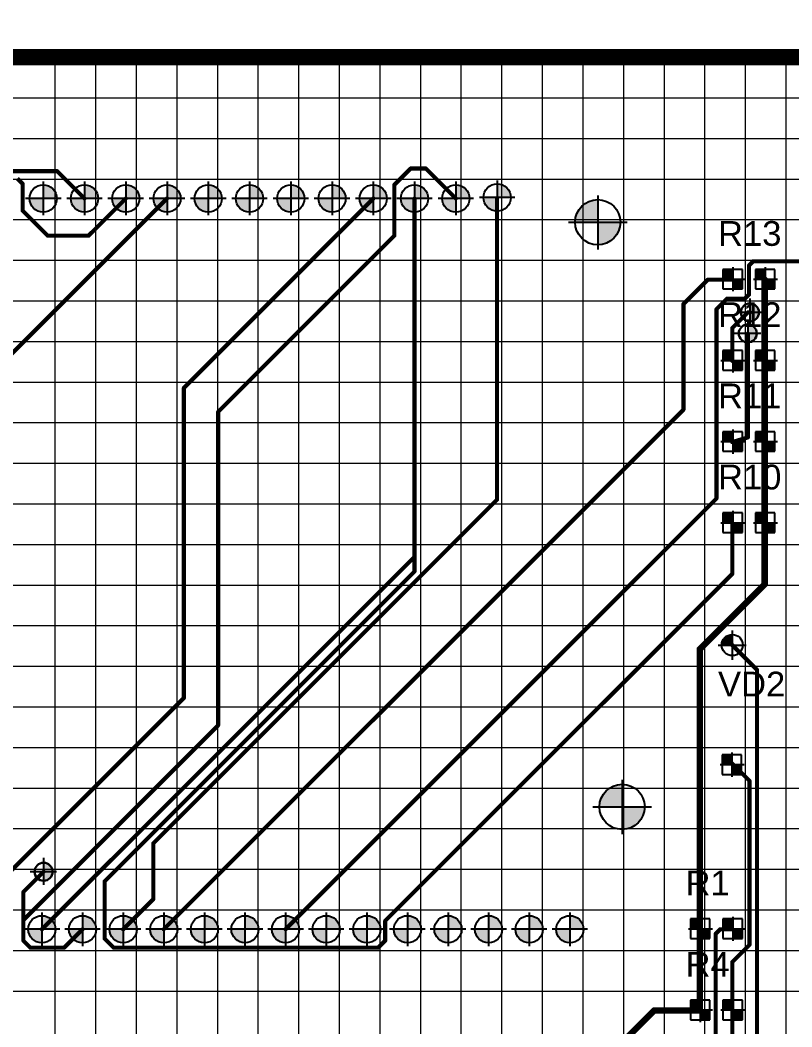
# Model space of a CAD drawing. Header units: millimetres. Extents: x 4478846 to 4492776, y 3796523 to 3799112.
# Drawn here: x 4488955.5 to 4489003, y 3797435.2 to 3797497.2 of the extents above; entities that cross this region are included whole.
import ezdxf

# ---------------------------------------------------------------- set-up
doc = ezdxf.new("R2010")
doc.units = ezdxf.units.MM
doc.linetypes.add('ACAD_ISO08W100', pattern=[36, 24, -3, 6, -3])
doc.layers.get('0').update_dxf_attribs({"lineweight": 25})
doc.layers.get('Defpoints').update_dxf_attribs({"color": 5})
for name, color, linetype in [('InternalPlane2', 16, 'Continuous'), ('MultiLayer', 9, 'Continuous'), ('TopLayer', 1, 'Continuous'), ('TopOverlay', 2, 'Continuous'), ('Размеры', 7, 'Continuous')]:
    doc.layers.add(name, color=color, linetype=linetype)
for name, color, linetype, lineweight in [('Tonkaya', 3, 'Continuous', 25), ('TXT', 220, 'Continuous', 20), ('тонкая', 7, 'Continuous', 13)]:
    doc.layers.add(name, color=color, linetype=linetype, lineweight=lineweight)
doc.styles.get("Standard").update_dxf_attribs({"font": 'arial.ttf'})
doc.dimstyles.new('ISO-25', dxfattribs={"dimtxt": 2.5, "dimasz": 2.5, "dimexe": 1.25, "dimexo": 0.625, "dimtad": 1, "dimtxsty": 'Standard', "dimcen": 2.5, "dimadec": 0, "dimazin": 0, "dimtfac": 1, "dimtmove": 0, "dimatfit": 3, "dimfxl": 1, "dimarcsym": 0})

# ---------------------------------------------------------------- blocks, each defined once
blk = doc.blocks.new('*U210')
at = {"layer": 'тонкая'}
blk.add_line((-64, 0), (64, 0), dxfattribs=at)
blk = doc.blocks.new('*U211')
at = {"layer": 'тонкая', "color": 0, "linetype": 'ByBlock', "lineweight": -2, "transparency": 16777216}
for p in [(0, 95), (0, 92.5), (0, 90), (0, 87.5), (0, 85), (0, 82.5), (0, 80), (0, 77.5), (0, 75), (0, 72.5), (0, 70), (0, 67.5), (0, 65), (0, 62.5), (0, 60), (0, 57.5), (0, 55), (0, 52.5), (0, 50), (0, 47.5), (0, 45), (0, 42.5), (0, 40), (0, 37.5)]:
    blk.add_blockref('*U210', p, dxfattribs=at)
blk = doc.blocks.new('*U212')
at = {"layer": 'тонкая'}
blk.add_line((0, 47.5), (0, -47.5), dxfattribs=at)
blk = doc.blocks.new('*U213')
at = {"layer": 'тонкая', "color": 0, "linetype": 'ByBlock', "lineweight": -2, "transparency": 16777216}
for p in [(70, 0), (72.5, 0), (75, 0), (77.5, 0), (80, 0), (82.5, 0), (85, 0), (87.5, 0), (90, 0), (92.5, 0), (95, 0), (97.5, 0), (100, 0), (102.5, 0), (105, 0), (107.5, 0), (110, 0), (112.5, 0), (115, 0)]:
    blk.add_blockref('*U212', p, dxfattribs=at)
blk = doc.blocks.new('*D250')
at = {"layer": 'Defpoints', "color": 0, "transparency": 16777216}
for p in [(4488887.61, 3797524.836), (4488887.61, 3797494.894), (4489015.61, 3797494.894)]:
    blk.add_point(p, dxfattribs=at)
at = {"layer": 'тонкая', "color": 0, "lineweight": -2, "transparency": 16777216}
for p, q in [((4488887.61, 3797495.519), (4488887.61, 3797526.086)), ((4489015.61, 3797495.519), (4489015.61, 3797526.086)), ((4489013.11, 3797524.836), (4488890.11, 3797524.836))]:
    blk.add_line(p, q, dxfattribs=at)
at = {"layer": 'тонкая', "color": 0, "transparency": 16777216}
for points in [[(4488890.11, 3797525.253), (4488890.11, 3797524.419), (4488887.61, 3797524.836)], [(4489013.11, 3797525.253), (4489013.11, 3797524.419), (4489015.61, 3797524.836)]]:
    blk.add_solid(points, dxfattribs=at)
at = {"layer": 'тонкая', "color": 0, "transparency": 16777216, "insert": (4488951.61, 3797526.964), "char_height": 2.5, "width": 8.9417, "attachment_point": 5}
blk.add_mtext('130%%P0,2', dxfattribs=at)
blk = doc.blocks.new('*D251')
at = {"layer": 'Defpoints', "color": 0, "transparency": 16777216}
for p in [(4488892.61, 3797509.611), (4488892.61, 3797489.912), (4489010.11, 3797489.877)]:
    blk.add_point(p, dxfattribs=at)
at = {"layer": 'тонкая', "color": 0, "lineweight": -2, "transparency": 16777216}
for p, q in [((4488892.61, 3797490.537), (4488892.61, 3797510.861)), ((4489010.11, 3797490.502), (4489010.11, 3797510.861)), ((4489007.61, 3797509.611), (4488895.11, 3797509.611))]:
    blk.add_line(p, q, dxfattribs=at)
at = {"layer": 'тонкая', "color": 0, "transparency": 16777216}
for points in [[(4488895.11, 3797510.027), (4488895.11, 3797509.194), (4488892.61, 3797509.611)], [(4489007.61, 3797510.027), (4489007.61, 3797509.194), (4489010.11, 3797509.611)]]:
    blk.add_solid(points, dxfattribs=at)
at = {"layer": 'тонкая', "color": 0, "transparency": 16777216, "insert": (4488951.36, 3797511.512), "char_height": 2.5, "attachment_point": 5}
blk.add_mtext('120', dxfattribs=at)

msp = doc.modelspace()

# ---------------------------------------------------------------- hatches: boundary and pattern name
at = {"layer": 'Tonkaya'}
h = msp.add_hatch(color=7, dxfattribs=at)
h.dxf.hatch_style = 1
h.paths.add_polyline_path([(4488956.88969, 3797487.03317), (4488956.88969, 3797486.19431), (4488957.72855, 3797486.19431, 0.41421356)])
h.paths.add_polyline_path([(4488956.88969, 3797486.19431), (4488956.05083, 3797486.19431, 0.41421356), (4488956.88969, 3797485.35545)])
h = msp.add_hatch(color=7, dxfattribs=at)
h.dxf.hatch_style = 1
h.paths.add_polyline_path([(4488959.42969, 3797487.03317), (4488959.42969, 3797486.19431), (4488960.26855, 3797486.19431, 0.41421356)])
h.paths.add_polyline_path([(4488959.42969, 3797486.19431), (4488958.59083, 3797486.19431, 0.41421356), (4488959.42969, 3797485.35545)])
h = msp.add_hatch(color=7, dxfattribs=at)
h.dxf.hatch_style = 1
h.paths.add_polyline_path([(4488961.96969, 3797487.03317), (4488961.96969, 3797486.19431), (4488962.80855, 3797486.19431, 0.41421356)])
h.paths.add_polyline_path([(4488961.96969, 3797486.19431), (4488961.13083, 3797486.19431, 0.41421356), (4488961.96969, 3797485.35545)])
h = msp.add_hatch(color=7, dxfattribs=at)
h.dxf.hatch_style = 1
h.paths.add_polyline_path([(4488964.50969, 3797487.03317), (4488964.50969, 3797486.19431), (4488965.34855, 3797486.19431, 0.41421356)])
h.paths.add_polyline_path([(4488964.50969, 3797486.19431), (4488963.67083, 3797486.19431, 0.41421356), (4488964.50969, 3797485.35545)])
h = msp.add_hatch(color=7, dxfattribs=at)
h.dxf.hatch_style = 1
h.paths.add_polyline_path([(4488967.04969, 3797487.03317), (4488967.04969, 3797486.19431), (4488967.88855, 3797486.19431, 0.41421356)])
h.paths.add_polyline_path([(4488967.04969, 3797486.19431), (4488966.21083, 3797486.19431, 0.41421356), (4488967.04969, 3797485.35545)])
h = msp.add_hatch(color=7, dxfattribs=at)
h.dxf.hatch_style = 1
h.paths.add_polyline_path([(4488969.58969, 3797487.03317), (4488969.58969, 3797486.19431), (4488970.42855, 3797486.19431, 0.41421356)])
h.paths.add_polyline_path([(4488969.58969, 3797486.19431), (4488968.75083, 3797486.19431, 0.41421356), (4488969.58969, 3797485.35545)])
h = msp.add_hatch(color=7, dxfattribs=at)
h.dxf.hatch_style = 1
h.paths.add_polyline_path([(4488972.12969, 3797487.03317), (4488972.12969, 3797486.19431), (4488972.96855, 3797486.19431, 0.41421356)])
h.paths.add_polyline_path([(4488972.12969, 3797486.19431), (4488971.29083, 3797486.19431, 0.41421356), (4488972.12969, 3797485.35545)])
h = msp.add_hatch(color=7, dxfattribs=at)
h.dxf.hatch_style = 1
h.paths.add_polyline_path([(4488974.66969, 3797487.03317), (4488974.66969, 3797486.19431), (4488975.50855, 3797486.19431, 0.41421356)])
h.paths.add_polyline_path([(4488974.66969, 3797486.19431), (4488973.83083, 3797486.19431, 0.41421356), (4488974.66969, 3797485.35545)])
h = msp.add_hatch(color=7, dxfattribs=at)
h.dxf.hatch_style = 1
h.paths.add_polyline_path([(4488977.20969, 3797487.03317), (4488977.20969, 3797486.19431), (4488978.04855, 3797486.19431, 0.41421356)])
h.paths.add_polyline_path([(4488977.20969, 3797486.19431), (4488976.37083, 3797486.19431, 0.41421356), (4488977.20969, 3797485.35545)])
h = msp.add_hatch(color=7, dxfattribs=at)
h.dxf.hatch_style = 1
h.paths.add_polyline_path([(4488979.74969, 3797487.03317), (4488979.74969, 3797486.19431), (4488980.58855, 3797486.19431, 0.41421356)])
h.paths.add_polyline_path([(4488979.74969, 3797486.19431), (4488978.91083, 3797486.19431, 0.41421356), (4488979.74969, 3797485.35545)])
h = msp.add_hatch(color=7, dxfattribs=at)
h.dxf.hatch_style = 1
h.paths.add_polyline_path([(4488982.28969, 3797487.03317), (4488982.28969, 3797486.19431), (4488983.12855, 3797486.19431, 0.41421356)])
h.paths.add_polyline_path([(4488982.28969, 3797486.19431), (4488981.45083, 3797486.19431, 0.41421356), (4488982.28969, 3797485.35545)])
h = msp.add_hatch(color=7, dxfattribs=at)
h.dxf.hatch_style = 1
h.paths.add_polyline_path([(4488984.83878, 3797487.09602), (4488984.83878, 3797486.25716), (4488985.67764, 3797486.25716, 0.41421356)])
h.paths.add_polyline_path([(4488984.83878, 3797486.25716), (4488983.99992, 3797486.25716, 0.41421356), (4488984.83878, 3797485.4183)])
h = msp.add_hatch(color=7, dxfattribs=at)
h.dxf.hatch_style = 1
h.paths.add_polyline_path([(4488991.02968, 3797486.12632, 0.41421404), (4488989.63768, 3797484.73432), (4488991.02968, 3797484.73432)])
h.paths.add_polyline_path([(4488992.42168, 3797484.73432), (4488991.02968, 3797484.73432), (4488991.02968, 3797483.34232, 0.41421308)])
h = msp.add_hatch(color=7, dxfattribs=at)
h.dxf.hatch_style = 1
h.paths.add_polyline_path([(4488992.5297, 3797450.12634, 0.41421404), (4488991.1377, 3797448.73434), (4488992.5297, 3797448.73434)])
h.paths.add_polyline_path([(4488993.9217, 3797448.73434), (4488992.5297, 3797448.73434), (4488992.5297, 3797447.34234, 0.41421308)])
h = msp.add_hatch(color=7, dxfattribs=at)
h.dxf.hatch_style = 1
h.paths.add_polyline_path([(4488956.80968, 3797442.03321), (4488956.80968, 3797441.19435), (4488957.64854, 3797441.19435, 0.41421356)])
h.paths.add_polyline_path([(4488956.80968, 3797441.19435), (4488955.97082, 3797441.19435, 0.41421356), (4488956.80968, 3797440.35549)])
h = msp.add_hatch(color=7, dxfattribs=at)
h.dxf.hatch_style = 1
h.paths.add_polyline_path([(4488959.3097, 3797442.03321), (4488959.3097, 3797441.19435), (4488960.14856, 3797441.19435, 0.41421356)])
h.paths.add_polyline_path([(4488959.3097, 3797441.19435), (4488958.47084, 3797441.19435, 0.41421356), (4488959.3097, 3797440.35549)])
h = msp.add_hatch(color=7, dxfattribs=at)
h.dxf.hatch_style = 1
h.paths.add_polyline_path([(4488961.80967, 3797442.03321), (4488961.80967, 3797441.19435), (4488962.64853, 3797441.19435, 0.41421356)])
h.paths.add_polyline_path([(4488961.80967, 3797441.19435), (4488960.97081, 3797441.19435, 0.41421356), (4488961.80967, 3797440.35549)])
h = msp.add_hatch(color=7, dxfattribs=at)
h.dxf.hatch_style = 1
h.paths.add_polyline_path([(4488964.30969, 3797442.03321), (4488964.30969, 3797441.19435), (4488965.14855, 3797441.19435, 0.41421356)])
h.paths.add_polyline_path([(4488964.30969, 3797441.19435), (4488963.47083, 3797441.19435, 0.41421356), (4488964.30969, 3797440.35549)])
h = msp.add_hatch(color=7, dxfattribs=at)
h.dxf.hatch_style = 1
h.paths.add_polyline_path([(4488966.80971, 3797442.03321), (4488966.80971, 3797441.19435), (4488967.64857, 3797441.19435, 0.41421356)])
h.paths.add_polyline_path([(4488966.80971, 3797441.19435), (4488965.97085, 3797441.19435, 0.41421356), (4488966.80971, 3797440.35549)])
h = msp.add_hatch(color=7, dxfattribs=at)
h.dxf.hatch_style = 1
h.paths.add_polyline_path([(4488969.30968, 3797442.03321), (4488969.30968, 3797441.19435), (4488970.14854, 3797441.19435, 0.41421356)])
h.paths.add_polyline_path([(4488969.30968, 3797441.19435), (4488968.47082, 3797441.19435, 0.41421356), (4488969.30968, 3797440.35549)])
h = msp.add_hatch(color=7, dxfattribs=at)
h.dxf.hatch_style = 1
h.paths.add_polyline_path([(4488971.8097, 3797442.03321), (4488971.8097, 3797441.19435), (4488972.64856, 3797441.19435, 0.41421356)])
h.paths.add_polyline_path([(4488971.8097, 3797441.19435), (4488970.97084, 3797441.19435, 0.41421356), (4488971.8097, 3797440.35549)])
h = msp.add_hatch(color=7, dxfattribs=at)
h.dxf.hatch_style = 1
h.paths.add_polyline_path([(4488974.30967, 3797442.03321), (4488974.30967, 3797441.19435), (4488975.14853, 3797441.19435, 0.41421356)])
h.paths.add_polyline_path([(4488974.30967, 3797441.19435), (4488973.47081, 3797441.19435, 0.41421356), (4488974.30967, 3797440.35549)])
h = msp.add_hatch(color=7, dxfattribs=at)
h.dxf.hatch_style = 1
h.paths.add_polyline_path([(4488976.80969, 3797442.03321), (4488976.80969, 3797441.19435), (4488977.64855, 3797441.19435, 0.41421356)])
h.paths.add_polyline_path([(4488976.80969, 3797441.19435), (4488975.97083, 3797441.19435, 0.41421356), (4488976.80969, 3797440.35549)])
h = msp.add_hatch(color=7, dxfattribs=at)
h.dxf.hatch_style = 1
h.paths.add_polyline_path([(4488979.30971, 3797442.03321), (4488979.30971, 3797441.19435), (4488980.14857, 3797441.19435, 0.41421356)])
h.paths.add_polyline_path([(4488979.30971, 3797441.19435), (4488978.47085, 3797441.19435, 0.41421356), (4488979.30971, 3797440.35549)])
h = msp.add_hatch(color=7, dxfattribs=at)
h.dxf.hatch_style = 1
h.paths.add_polyline_path([(4488981.80968, 3797442.03321), (4488981.80968, 3797441.19435), (4488982.64854, 3797441.19435, 0.41421356)])
h.paths.add_polyline_path([(4488981.80968, 3797441.19435), (4488980.97082, 3797441.19435, 0.41421356), (4488981.80968, 3797440.35549)])
h = msp.add_hatch(color=7, dxfattribs=at)
h.dxf.hatch_style = 1
h.paths.add_polyline_path([(4488984.3097, 3797442.03321), (4488984.3097, 3797441.19435), (4488985.14856, 3797441.19435, 0.41421356)])
h.paths.add_polyline_path([(4488984.3097, 3797441.19435), (4488983.47084, 3797441.19435, 0.41421356), (4488984.3097, 3797440.35549)])
h = msp.add_hatch(color=7, dxfattribs=at)
h.dxf.hatch_style = 1
h.paths.add_polyline_path([(4488986.80967, 3797442.03321), (4488986.80967, 3797441.19435), (4488987.64853, 3797441.19435, 0.41421356)])
h.paths.add_polyline_path([(4488986.80967, 3797441.19435), (4488985.97081, 3797441.19435, 0.41421356), (4488986.80967, 3797440.35549)])
h = msp.add_hatch(color=7, dxfattribs=at)
h.dxf.hatch_style = 1
h.paths.add_polyline_path([(4488989.30969, 3797442.03321), (4488989.30969, 3797441.19435), (4488990.14855, 3797441.19435, 0.41421356)])
h.paths.add_polyline_path([(4488989.30969, 3797441.19435), (4488988.47083, 3797441.19435, 0.41421356), (4488989.30969, 3797440.35549)])
at = {"layer": 'TXT'}
h = msp.add_hatch(color=0, dxfattribs=at)
h.dxf.hatch_style = 1
h.paths.add_polyline_path([(4488999.30967, 3797459.34474, 0.41421356), (4488998.65927, 3797458.69434), (4488999.30967, 3797458.69434)])
at = {"layer": 'Размеры', "lineweight": 30}
h = msp.add_hatch(color=0, dxfattribs=at)
h.dxf.hatch_style = 1
edge = h.paths.add_edge_path()
edge.add_line((4489000.95085, 3797479.31359), (4489000.39649, 3797479.17852))
edge.add_line((4489000.39649, 3797479.17852), (4489000.39649, 3797478.62368))
edge.add_arc((4489000.45355, 3797479.14551), 0.52494, 263.7592025, 378.6746193)
edge = h.paths.add_edge_path()
edge.add_line((4489000.39649, 3797479.73337), (4489000.39649, 3797479.17852))
edge.add_line((4489000.39649, 3797479.17852), (4489000.95085, 3797479.31359))
edge.add_arc((4489000.36, 3797479.10925), 0.62519, 19.0774453, 86.6543092)
h = msp.add_hatch(color=0, dxfattribs=at)
h.dxf.hatch_style = 1
edge = h.paths.add_edge_path()
edge.add_line((4489000.82385, 3797478.01819), (4489000.26949, 3797477.88312))
edge.add_line((4489000.26949, 3797477.88312), (4489000.26949, 3797477.32828))
edge.add_arc((4489000.32655, 3797477.85011), 0.52494, 263.7592025, 378.6746193)
edge = h.paths.add_edge_path()
edge.add_line((4489000.26949, 3797478.43797), (4489000.26949, 3797477.88312))
edge.add_line((4489000.26949, 3797477.88312), (4489000.82385, 3797478.01819))
edge.add_arc((4489000.233, 3797477.81385), 0.62519, 19.0774453, 86.6543092)
h = msp.add_hatch(color=0, dxfattribs=at)
h.dxf.hatch_style = 1
edge = h.paths.add_edge_path()
edge.add_line((4488957.46605, 3797444.87119), (4488956.91169, 3797444.73612))
edge.add_line((4488956.91169, 3797444.73612), (4488956.91169, 3797444.18128))
edge.add_arc((4488956.96875, 3797444.70311), 0.52494, 263.7592025, 378.6746193)
edge = h.paths.add_edge_path()
edge.add_line((4488956.91169, 3797445.29097), (4488956.91169, 3797444.73612))
edge.add_line((4488956.91169, 3797444.73612), (4488957.46605, 3797444.87119))
edge.add_arc((4488956.8752, 3797444.66685), 0.62519, 19.0774453, 86.6543092)

# ---------------------------------------------------------------- linework, layer by layer
at = {"color": 7, "linetype": 'Continuous'}
for p, q in [((4488999.93967, 3797481.82932), (4488998.73754, 3797481.82932)), ((4488998.73754, 3797481.82932), (4488998.73754, 3797480.62719)), ((4488999.3386, 3797481.96861), (4488999.3382, 3797480.47765)), ((4488999.93967, 3797480.62719), (4488999.93967, 3797481.82932)), ((4488999.93967, 3797480.62719), (4488999.93967, 3797481.82932)), ((4489001.93966, 3797481.82932), (4489000.73753, 3797481.82932)), ((4489000.73753, 3797481.82932), (4489000.73753, 3797480.62719)), ((4489001.3386, 3797481.96861), (4489001.33819, 3797480.47765)), ((4489001.93966, 3797480.62719), (4489001.93966, 3797481.82932)), ((4489001.93966, 3797480.62719), (4489001.93966, 3797481.82932)), ((4488998.61116, 3797481.22825), (4489000.08749, 3797481.22825)), ((4489000.61116, 3797481.22825), (4489002.08749, 3797481.22825)), ((4488998.73754, 3797480.62719), (4488999.93967, 3797480.62719)), ((4489000.73753, 3797480.62719), (4489001.93966, 3797480.62719)), ((4488999.93967, 3797476.82933), (4488998.73754, 3797476.82933)), ((4488998.73754, 3797476.82933), (4488998.73754, 3797475.6272)), ((4488999.3386, 3797476.96862), (4488999.3382, 3797475.47766)), ((4488999.93967, 3797475.6272), (4488999.93967, 3797476.82933)), ((4488999.93967, 3797475.6272), (4488999.93967, 3797476.82933)), ((4489001.93966, 3797476.82933), (4489000.73753, 3797476.82933)), ((4489000.73753, 3797476.82933), (4489000.73753, 3797475.6272)), ((4489001.3386, 3797476.96862), (4489001.33819, 3797475.47766)), ((4489001.93966, 3797475.6272), (4489001.93966, 3797476.82933)), ((4489001.93966, 3797475.6272), (4489001.93966, 3797476.82933)), ((4488998.61116, 3797476.22826), (4489000.08749, 3797476.22826)), ((4489000.61116, 3797476.22826), (4489002.08749, 3797476.22826)), ((4488998.73754, 3797475.6272), (4488999.93967, 3797475.6272)), ((4489000.73753, 3797475.6272), (4489001.93966, 3797475.6272)), ((4488999.3386, 3797471.96863), (4488999.3382, 3797470.47767)), ((4489001.3386, 3797471.96863), (4489001.33819, 3797470.47767)), ((4488998.61116, 3797471.22827), (4489000.08749, 3797471.22827)), ((4488999.93967, 3797471.82934), (4488998.73754, 3797471.82934)), ((4488998.73754, 3797471.82934), (4488998.73754, 3797470.62721)), ((4488999.93967, 3797470.62721), (4488999.93967, 3797471.82934)), ((4488999.93967, 3797470.62721), (4488999.93967, 3797471.82934)), ((4489000.61116, 3797471.22827), (4489002.08749, 3797471.22827)), ((4489001.93966, 3797471.82934), (4489000.73753, 3797471.82934)), ((4489000.73753, 3797471.82934), (4489000.73753, 3797470.62721)), ((4489001.93966, 3797470.62721), (4489001.93966, 3797471.82934)), ((4489001.93966, 3797470.62721), (4489001.93966, 3797471.82934)), ((4488998.73754, 3797470.62721), (4488999.93967, 3797470.62721)), ((4489000.73753, 3797470.62721), (4489001.93966, 3797470.62721)), ((4488999.3386, 3797466.96864), (4488999.3382, 3797465.47768)), ((4489001.3386, 3797466.96864), (4489001.33819, 3797465.47768)), ((4488999.93967, 3797466.82935), (4488998.73754, 3797466.82935)), ((4488998.73754, 3797466.82935), (4488998.73754, 3797465.62722)), ((4488999.93967, 3797465.62722), (4488999.93967, 3797466.82935)), ((4488999.93967, 3797465.62722), (4488999.93967, 3797466.82935)), ((4489001.93966, 3797466.82935), (4489000.73753, 3797466.82935)), ((4489000.73753, 3797466.82935), (4489000.73753, 3797465.62722)), ((4489001.93966, 3797465.62722), (4489001.93966, 3797466.82935)), ((4489001.93966, 3797465.62722), (4489001.93966, 3797466.82935)), ((4488998.61116, 3797466.22828), (4489000.08749, 3797466.22828)), ((4489000.61116, 3797466.22828), (4489002.08749, 3797466.22828)), ((4488998.73754, 3797465.62722), (4488999.93967, 3797465.62722)), ((4489000.73753, 3797465.62722), (4489001.93966, 3797465.62722)), ((4488999.28867, 3797452.07476), (4488999.28826, 3797450.58379)), ((4488999.88974, 3797451.93547), (4488998.68761, 3797451.93547)), ((4488998.68761, 3797451.93547), (4488998.68761, 3797450.73333)), ((4488999.88974, 3797450.73333), (4488999.88974, 3797451.93547)), ((4488999.88974, 3797450.73333), (4488999.88974, 3797451.93547)), ((4488998.56123, 3797451.3344), (4489000.03756, 3797451.3344)), ((4488998.68761, 3797450.73333), (4488999.88974, 3797450.73333)), ((4488997.93967, 3797441.82935), (4488996.73754, 3797441.82935)), ((4488996.73754, 3797441.82935), (4488996.73754, 3797440.62722)), ((4488997.33861, 3797441.96864), (4488997.3382, 3797440.47767)), ((4488997.93967, 3797440.62722), (4488997.93967, 3797441.82935)), ((4488997.93967, 3797440.62722), (4488997.93967, 3797441.82935)), ((4488999.93967, 3797441.82935), (4488998.73754, 3797441.82935)), ((4488998.73754, 3797441.82935), (4488998.73754, 3797440.62722)), ((4488999.3386, 3797441.96864), (4488999.3382, 3797440.47767)), ((4488999.93967, 3797440.62722), (4488999.93967, 3797441.82935)), ((4488999.93967, 3797440.62722), (4488999.93967, 3797441.82935)), ((4488996.61117, 3797441.22828), (4488998.08749, 3797441.22828)), ((4488998.61116, 3797441.22828), (4489000.08749, 3797441.22828)), ((4488996.73754, 3797440.62722), (4488997.93967, 3797440.62722)), ((4488998.73754, 3797440.62722), (4488999.93967, 3797440.62722)), ((4488997.93967, 3797436.82931), (4488996.73754, 3797436.82931)), ((4488996.73754, 3797436.82931), (4488996.73754, 3797435.62718)), ((4488997.33861, 3797436.9686), (4488997.3382, 3797435.47763)), ((4488997.93967, 3797435.62718), (4488997.93967, 3797436.82931)), ((4488997.93967, 3797435.62718), (4488997.93967, 3797436.82931)), ((4488999.93967, 3797436.82931), (4488998.73754, 3797436.82931)), ((4488998.73754, 3797436.82931), (4488998.73754, 3797435.62718)), ((4488999.3386, 3797436.9686), (4488999.3382, 3797435.47763)), ((4488999.93967, 3797435.62718), (4488999.93967, 3797436.82931)), ((4488999.93967, 3797435.62718), (4488999.93967, 3797436.82931)), ((4488996.61117, 3797436.22824), (4488998.08749, 3797436.22824)), ((4488998.61116, 3797436.22824), (4489000.08749, 3797436.22824)), ((4488996.73754, 3797435.62718), (4488997.93967, 3797435.62718)), ((4488998.73754, 3797435.62718), (4488999.93967, 3797435.62718))]:
    msp.add_line(p, q, dxfattribs=at)
at = {"color": 7}
for points in [[(4488999.3386, 3797481.22825), (4488999.3386, 3797481.82932), (4488998.73754, 3797481.22825), (4488998.73754, 3797481.82932)], [(4488999.3386, 3797481.22825), (4488999.3386, 3797481.82932), (4488998.73754, 3797481.22825), (4488998.73754, 3797481.82932)], [(4489001.3386, 3797481.22825), (4489001.3386, 3797481.82932), (4489000.73753, 3797481.22825), (4489000.73753, 3797481.82932)], [(4489001.3386, 3797481.22825), (4489001.3386, 3797481.82932), (4489000.73753, 3797481.22825), (4489000.73753, 3797481.82932)], [(4488999.3386, 3797481.22825), (4488999.3386, 3797480.62719), (4488999.93967, 3797481.22825), (4488999.93967, 3797480.62719)], [(4488999.3386, 3797481.22825), (4488999.3386, 3797480.62719), (4488999.93967, 3797481.22825), (4488999.93967, 3797480.62719)], [(4489001.3386, 3797481.22825), (4489001.3386, 3797480.62719), (4489001.93966, 3797481.22825), (4489001.93966, 3797480.62719)], [(4489001.3386, 3797481.22825), (4489001.3386, 3797480.62719), (4489001.93966, 3797481.22825), (4489001.93966, 3797480.62719)], [(4488999.3386, 3797476.22826), (4488999.3386, 3797476.82933), (4488998.73754, 3797476.22826), (4488998.73754, 3797476.82933)], [(4488999.3386, 3797476.22826), (4488999.3386, 3797476.82933), (4488998.73754, 3797476.22826), (4488998.73754, 3797476.82933)], [(4489001.3386, 3797476.22826), (4489001.3386, 3797476.82933), (4489000.73753, 3797476.22826), (4489000.73753, 3797476.82933)], [(4489001.3386, 3797476.22826), (4489001.3386, 3797476.82933), (4489000.73753, 3797476.22826), (4489000.73753, 3797476.82933)], [(4488999.3386, 3797476.22826), (4488999.3386, 3797475.6272), (4488999.93967, 3797476.22826), (4488999.93967, 3797475.6272)], [(4488999.3386, 3797476.22826), (4488999.3386, 3797475.6272), (4488999.93967, 3797476.22826), (4488999.93967, 3797475.6272)], [(4489001.3386, 3797476.22826), (4489001.3386, 3797475.6272), (4489001.93966, 3797476.22826), (4489001.93966, 3797475.6272)], [(4489001.3386, 3797476.22826), (4489001.3386, 3797475.6272), (4489001.93966, 3797476.22826), (4489001.93966, 3797475.6272)], [(4488999.3386, 3797471.22827), (4488999.3386, 3797471.82934), (4488998.73754, 3797471.22827), (4488998.73754, 3797471.82934)], [(4488999.3386, 3797471.22827), (4488999.3386, 3797471.82934), (4488998.73754, 3797471.22827), (4488998.73754, 3797471.82934)], [(4488999.3386, 3797471.22827), (4488999.3386, 3797470.62721), (4488999.93967, 3797471.22827), (4488999.93967, 3797470.62721)], [(4488999.3386, 3797471.22827), (4488999.3386, 3797470.62721), (4488999.93967, 3797471.22827), (4488999.93967, 3797470.62721)], [(4489001.3386, 3797471.22827), (4489001.3386, 3797471.82934), (4489000.73753, 3797471.22827), (4489000.73753, 3797471.82934)], [(4489001.3386, 3797471.22827), (4489001.3386, 3797471.82934), (4489000.73753, 3797471.22827), (4489000.73753, 3797471.82934)], [(4489001.3386, 3797471.22827), (4489001.3386, 3797470.62721), (4489001.93966, 3797471.22827), (4489001.93966, 3797470.62721)], [(4489001.3386, 3797471.22827), (4489001.3386, 3797470.62721), (4489001.93966, 3797471.22827), (4489001.93966, 3797470.62721)], [(4488999.3386, 3797466.22828), (4488999.3386, 3797466.82935), (4488998.73754, 3797466.22828), (4488998.73754, 3797466.82935)], [(4488999.3386, 3797466.22828), (4488999.3386, 3797466.82935), (4488998.73754, 3797466.22828), (4488998.73754, 3797466.82935)], [(4489001.3386, 3797466.22828), (4489001.3386, 3797466.82935), (4489000.73753, 3797466.22828), (4489000.73753, 3797466.82935)], [(4489001.3386, 3797466.22828), (4489001.3386, 3797466.82935), (4489000.73753, 3797466.22828), (4489000.73753, 3797466.82935)], [(4488999.3386, 3797466.22828), (4488999.3386, 3797465.62722), (4488999.93967, 3797466.22828), (4488999.93967, 3797465.62722)], [(4488999.3386, 3797466.22828), (4488999.3386, 3797465.62722), (4488999.93967, 3797466.22828), (4488999.93967, 3797465.62722)], [(4489001.3386, 3797466.22828), (4489001.3386, 3797465.62722), (4489001.93966, 3797466.22828), (4489001.93966, 3797465.62722)], [(4489001.3386, 3797466.22828), (4489001.3386, 3797465.62722), (4489001.93966, 3797466.22828), (4489001.93966, 3797465.62722)], [(4488999.28867, 3797451.3344), (4488999.28867, 3797451.93547), (4488998.68761, 3797451.3344), (4488998.68761, 3797451.93547)], [(4488999.28867, 3797451.3344), (4488999.28867, 3797451.93547), (4488998.68761, 3797451.3344), (4488998.68761, 3797451.93547)], [(4488999.28867, 3797451.3344), (4488999.28867, 3797450.73333), (4488999.88974, 3797451.3344), (4488999.88974, 3797450.73333)], [(4488999.28867, 3797451.3344), (4488999.28867, 3797450.73333), (4488999.88974, 3797451.3344), (4488999.88974, 3797450.73333)], [(4488997.33861, 3797441.22828), (4488997.33861, 3797441.82935), (4488996.73754, 3797441.22828), (4488996.73754, 3797441.82935)], [(4488997.33861, 3797441.22828), (4488997.33861, 3797441.82935), (4488996.73754, 3797441.22828), (4488996.73754, 3797441.82935)], [(4488999.3386, 3797441.22828), (4488999.3386, 3797441.82935), (4488998.73754, 3797441.22828), (4488998.73754, 3797441.82935)], [(4488999.3386, 3797441.22828), (4488999.3386, 3797441.82935), (4488998.73754, 3797441.22828), (4488998.73754, 3797441.82935)], [(4488997.33861, 3797441.22828), (4488997.33861, 3797440.62722), (4488997.93967, 3797441.22828), (4488997.93967, 3797440.62722)], [(4488997.33861, 3797441.22828), (4488997.33861, 3797440.62722), (4488997.93967, 3797441.22828), (4488997.93967, 3797440.62722)], [(4488999.3386, 3797441.22828), (4488999.3386, 3797440.62722), (4488999.93967, 3797441.22828), (4488999.93967, 3797440.62722)], [(4488999.3386, 3797441.22828), (4488999.3386, 3797440.62722), (4488999.93967, 3797441.22828), (4488999.93967, 3797440.62722)], [(4488997.33861, 3797436.22824), (4488997.33861, 3797436.82931), (4488996.73754, 3797436.22824), (4488996.73754, 3797436.82931)], [(4488997.33861, 3797436.22824), (4488997.33861, 3797436.82931), (4488996.73754, 3797436.22824), (4488996.73754, 3797436.82931)], [(4488999.3386, 3797436.22824), (4488999.3386, 3797436.82931), (4488998.73754, 3797436.22824), (4488998.73754, 3797436.82931)], [(4488999.3386, 3797436.22824), (4488999.3386, 3797436.82931), (4488998.73754, 3797436.22824), (4488998.73754, 3797436.82931)], [(4488997.33861, 3797436.22824), (4488997.33861, 3797435.62718), (4488997.93967, 3797436.22824), (4488997.93967, 3797435.62718)], [(4488997.33861, 3797436.22824), (4488997.33861, 3797435.62718), (4488997.93967, 3797436.22824), (4488997.93967, 3797435.62718)], [(4488999.3386, 3797436.22824), (4488999.3386, 3797435.62718), (4488999.93967, 3797436.22824), (4488999.93967, 3797435.62718)], [(4488999.3386, 3797436.22824), (4488999.3386, 3797435.62718), (4488999.93967, 3797436.22824), (4488999.93967, 3797435.62718)]]:
    msp.add_solid(points, dxfattribs=at)
at = {"layer": 'InternalPlane2', "lineweight": 106, "const_width": 1.016}
msp.add_lwpolyline([(4488887.60969, 3797494.89432), (4489015.60969, 3797494.89432)], dxfattribs=at)
at = {"layer": 'MultiLayer', "color": 0}
msp.add_circle((4488999.30967, 3797458.69434), 0.6504, dxfattribs=at)
at = {"layer": 'Tonkaya', "color": 7}
for p, q in [((4488956.88969, 3797487.23116), (4488956.88969, 3797485.15746)), ((4488959.42969, 3797487.23116), (4488959.42969, 3797485.15746)), ((4488961.96969, 3797487.23116), (4488961.96969, 3797485.15746)), ((4488964.50969, 3797487.23116), (4488964.50969, 3797485.15746)), ((4488967.04969, 3797487.23116), (4488967.04969, 3797485.15746)), ((4488969.58969, 3797487.23116), (4488969.58969, 3797485.15746)), ((4488972.12969, 3797487.23116), (4488972.12969, 3797485.15746)), ((4488974.66969, 3797487.23116), (4488974.66969, 3797485.15746)), ((4488977.20969, 3797487.23116), (4488977.20969, 3797485.15746)), ((4488979.74969, 3797487.23116), (4488979.74969, 3797485.15746)), ((4488982.28969, 3797487.23116), (4488982.28969, 3797485.15746)), ((4488984.83878, 3797487.29401), (4488984.83878, 3797485.2203)), ((4488957.98391, 3797486.19431), (4488955.79547, 3797486.19431)), ((4488960.52391, 3797486.19431), (4488958.33547, 3797486.19431)), ((4488963.06391, 3797486.19431), (4488960.87547, 3797486.19431)), ((4488965.60391, 3797486.19431), (4488963.41547, 3797486.19431)), ((4488968.14391, 3797486.19431), (4488965.95547, 3797486.19431)), ((4488970.68391, 3797486.19431), (4488968.49547, 3797486.19431)), ((4488973.22391, 3797486.19431), (4488971.03547, 3797486.19431)), ((4488975.76391, 3797486.19431), (4488973.57547, 3797486.19431)), ((4488978.30391, 3797486.19431), (4488976.11547, 3797486.19431)), ((4488980.84391, 3797486.19431), (4488978.65547, 3797486.19431)), ((4488983.38391, 3797486.19431), (4488981.19547, 3797486.19431)), ((4488985.933, 3797486.25716), (4488983.74455, 3797486.25716)), ((4489000.39649, 3797480.03611), (4489000.39649, 3797478.3652)), ((4489001.19048, 3797479.17852), (4488999.57603, 3797479.17852)), ((4489000.26949, 3797478.74071), (4489000.26949, 3797477.0698)), ((4489001.06348, 3797477.88312), (4488999.44903, 3797477.88312)), ((4488956.91169, 3797445.59371), (4488956.91169, 3797443.9228)), ((4488957.70568, 3797444.73612), (4488956.09123, 3797444.73612)), ((4488956.80968, 3797442.2312), (4488956.80968, 3797440.1575)), ((4488959.3097, 3797442.2312), (4488959.3097, 3797440.1575)), ((4488961.80967, 3797442.2312), (4488961.80967, 3797440.1575)), ((4488964.30969, 3797442.2312), (4488964.30969, 3797440.1575)), ((4488966.80971, 3797442.2312), (4488966.80971, 3797440.1575)), ((4488969.30968, 3797442.2312), (4488969.30968, 3797440.1575)), ((4488971.8097, 3797442.2312), (4488971.8097, 3797440.1575)), ((4488974.30967, 3797442.2312), (4488974.30967, 3797440.1575)), ((4488976.80969, 3797442.2312), (4488976.80969, 3797440.1575)), ((4488979.30971, 3797442.2312), (4488979.30971, 3797440.1575)), ((4488981.80968, 3797442.2312), (4488981.80968, 3797440.1575)), ((4488984.3097, 3797442.2312), (4488984.3097, 3797440.1575)), ((4488986.80967, 3797442.2312), (4488986.80967, 3797440.1575)), ((4488989.30969, 3797442.2312), (4488989.30969, 3797440.1575)), ((4488957.9039, 3797441.19435), (4488955.71546, 3797441.19435)), ((4488960.40392, 3797441.19435), (4488958.21548, 3797441.19435)), ((4488962.90389, 3797441.19435), (4488960.71545, 3797441.19435)), ((4488965.40391, 3797441.19435), (4488963.21547, 3797441.19435)), ((4488967.90393, 3797441.19435), (4488965.71549, 3797441.19435)), ((4488970.4039, 3797441.19435), (4488968.21546, 3797441.19435)), ((4488972.90392, 3797441.19435), (4488970.71548, 3797441.19435)), ((4488975.40389, 3797441.19435), (4488973.21545, 3797441.19435)), ((4488977.90391, 3797441.19435), (4488975.71547, 3797441.19435)), ((4488980.40393, 3797441.19435), (4488978.21549, 3797441.19435)), ((4488982.9039, 3797441.19435), (4488980.71546, 3797441.19435)), ((4488985.40392, 3797441.19435), (4488983.21548, 3797441.19435)), ((4488987.90389, 3797441.19435), (4488985.71545, 3797441.19435)), ((4488990.40391, 3797441.19435), (4488988.21547, 3797441.19435))]:
    msp.add_line(p, q, dxfattribs=at)
at = {"layer": 'Tonkaya', "color": 7, "lineweight": -2}
for p, q in [((4488991.02968, 3797486.38728), (4488991.02968, 3797483.04648)), ((4488989.22008, 3797484.73432), (4488992.83928, 3797484.73432)), ((4488992.5297, 3797450.3873), (4488992.5297, 3797447.0465)), ((4488990.7201, 3797448.73434), (4488994.3393, 3797448.73434))]:
    msp.add_line(p, q, dxfattribs=at)
at = {"layer": 'Tonkaya', "color": 7}
for centre, radius in [((4488956.88969, 3797486.19431), 0.83886), ((4488959.42969, 3797486.19431), 0.83886), ((4488961.96969, 3797486.19431), 0.83886), ((4488964.50969, 3797486.19431), 0.83886), ((4488967.04969, 3797486.19431), 0.83886), ((4488969.58969, 3797486.19431), 0.83886), ((4488972.12969, 3797486.19431), 0.83886), ((4488974.66969, 3797486.19431), 0.83886), ((4488977.20969, 3797486.19431), 0.83886), ((4488979.74969, 3797486.19431), 0.83886), ((4488982.28969, 3797486.19431), 0.83886), ((4488984.83878, 3797486.25716), 0.83886), ((4488991.02968, 3797484.73432), 1.392), ((4488992.5297, 3797448.73434), 1.392), ((4488956.80968, 3797441.19435), 0.83886), ((4488959.3097, 3797441.19435), 0.83886), ((4488961.80967, 3797441.19435), 0.83886), ((4488964.30969, 3797441.19435), 0.83886), ((4488966.80971, 3797441.19435), 0.83886), ((4488969.30968, 3797441.19435), 0.83886), ((4488971.8097, 3797441.19435), 0.83886), ((4488974.30967, 3797441.19435), 0.83886), ((4488976.80969, 3797441.19435), 0.83886), ((4488979.30971, 3797441.19435), 0.83886), ((4488981.80968, 3797441.19435), 0.83886), ((4488984.3097, 3797441.19435), 0.83886), ((4488986.80967, 3797441.19435), 0.83886), ((4488989.30969, 3797441.19435), 0.83886)]:
    msp.add_circle(centre, radius, dxfattribs=at)
at = {"layer": 'TopLayer', "color": 0, "linetype": 'ACAD_ISO08W100'}
for p, q in [((4488999.30967, 3797459.59316), (4488999.30967, 3797457.79551)), ((4488998.44514, 3797458.69434), (4489000.1742, 3797458.69434))]:
    msp.add_line(p, q, dxfattribs=at)
at = {"layer": 'TopLayer'}
for points, const_width in [([(4488948.81909, 3797487.87533), (4488957.74867, 3797487.87533)], 0.254), ([(4488957.74867, 3797487.87533), (4488959.42969, 3797486.19431)], 0.254), ([(4488978.50169, 3797487.02712), (4488979.51769, 3797488.04312)], 0.254), ([(4488979.51769, 3797488.04312), (4488980.44087, 3797488.04312)], 0.254), ([(4488980.44087, 3797488.04312), (4488982.28969, 3797486.19431)], 0.254), ([(4488955.29828, 3797487.42133), (4488955.61629, 3797487.10332)], 0.254), ([(4488955.61629, 3797485.45232), (4488955.61629, 3797487.10332)], 0.254), ([(4488978.50169, 3797483.90292), (4488978.50169, 3797487.02712)], 0.254), ([(4488953.05089, 3797474.7355), (4488964.50969, 3797486.19431)], 0.254), ([(4488959.6783, 3797483.90292), (4488961.96969, 3797486.19431)], 0.254), ([(4488965.54769, 3797474.5323), (4488977.20969, 3797486.19431)], 0.254), ([(4488979.74969, 3797464.13436), (4488979.74969, 3797486.19431)], 0.254), ([(4488984.82969, 3797467.65033), (4488984.82969, 3797486.19431)], 0.254), ([(4488955.61629, 3797485.45232), (4488957.16569, 3797483.90292)], 0.254), ([(4488957.16569, 3797483.90292), (4488959.6783, 3797483.90292)], 0.254), ([(4488967.65589, 3797473.05712), (4488978.50169, 3797483.90292)], 0.254), ([(4489000.34569, 3797482.07412), (4489000.59969, 3797482.32812)], 0.254), ([(4489000.59969, 3797482.32812), (4489008.6239, 3797482.32812)], 0.254), ([(4489000.34569, 3797480.2819), (4489000.34569, 3797482.07412)], 0.254), ([(4488996.30709, 3797479.69572), (4488997.80569, 3797481.19432)], 0.254), ([(4488997.80569, 3797481.19432), (4488999.30967, 3797481.19432)], 0.254), ([(4489001.30967, 3797476.19433), (4489001.30967, 3797481.19432)], 0.4), ([(4488998.33909, 3797479.37852), (4488998.98846, 3797480.0279)], 0.254), ([(4488998.98846, 3797480.0279), (4489000.09169, 3797480.0279)], 0.254), ([(4489000.09169, 3797480.0279), (4489000.34569, 3797480.2819)], 0.254), ([(4488996.30709, 3797473.19174), (4488996.30709, 3797479.69572)], 0.254), ([(4488998.33909, 3797467.72373), (4488998.33909, 3797479.37852)], 0.254), ([(4488999.30967, 3797478.21871), (4489000.26949, 3797479.17852)], 0.254), ([(4489000.26949, 3797479.17852), (4489000.39649, 3797479.17852)], 0.254), ([(4488999.30967, 3797476.19433), (4488999.30967, 3797478.21871)], 0.254), ([(4489000.26949, 3797471.48232), (4489000.26949, 3797477.88312)], 0.254), ([(4489001.30967, 3797471.19434), (4489001.30967, 3797476.19433)], 0.4), ([(4488965.54769, 3797455.44039), (4488965.54769, 3797474.5323)], 0.254), ([(4488964.30969, 3797441.19435), (4488996.30709, 3797473.19174)], 0.254), ([(4488967.65589, 3797453.75312), (4488967.65589, 3797473.05712)], 0.254), ([(4488999.30967, 3797471.19434), (4489000.26949, 3797471.48232)], 0.254), ([(4489001.30967, 3797466.19435), (4489001.30967, 3797471.19434)], 0.4), ([(4488963.66809, 3797446.48872), (4488984.82969, 3797467.65033)], 0.254), ([(4488971.8097, 3797441.19435), (4488998.33909, 3797467.72373)], 0.254), ([(4488999.30967, 3797463.08031), (4488999.30967, 3797466.19435)], 0.254), ([(4489001.30967, 3797462.43992), (4489001.30967, 3797466.19435)], 0.4), ([(4488956.80968, 3797441.19435), (4488979.74969, 3797464.13436)], 0.254), ([(4488979.74969, 3797463.23073), (4488979.74969, 3797464.13436)], 0.254), ([(4488960.67089, 3797444.15192), (4488979.74969, 3797463.23073)], 0.254), ([(4488977.94289, 3797441.71352), (4488999.30967, 3797463.08031)], 0.254), ([(4488997.30967, 3797458.43993), (4489001.30967, 3797462.43992)], 0.4), ([(4488999.30967, 3797458.69434), (4489000.82829, 3797457.17572)], 0.254), ([(4488997.30967, 3797441.19435), (4488997.30967, 3797458.43993)], 0.4), ([(4489000.82829, 3797429.31832), (4489000.82829, 3797457.17572)], 0.254), ([(4488954.30971, 3797444.20242), (4488965.54769, 3797455.44039)], 0.254), ([(4488955.66709, 3797441.76432), (4488967.65589, 3797453.75312)], 0.254), ([(4488999.30967, 3797451.39433), (4489000.37109, 3797450.33291)], 0.254), ([(4489000.37109, 3797440.23235), (4489000.37109, 3797450.33291)], 0.254), ([(4488963.66809, 3797443.05276), (4488963.66809, 3797446.48872)], 0.254), ([(4488955.66709, 3797443.49152), (4488956.91169, 3797444.73612)], 0.254), ([(4488960.67089, 3797440.62132), (4488960.67089, 3797444.15192)], 0.254), ([(4488955.66709, 3797441.76432), (4488955.66709, 3797443.49152)], 0.254), ([(4488961.80967, 3797441.19435), (4488963.66809, 3797443.05276)], 0.254), ([(4488955.66709, 3797440.49432), (4488955.66709, 3797441.76432)], 0.254), ([(4488977.94289, 3797440.49432), (4488977.94289, 3797441.71352)], 0.254), ([(4488958.17788, 3797440.06252), (4488959.3097, 3797441.19435)], 0.254), ([(4488997.30967, 3797436.19431), (4488997.30967, 3797441.19435)], 0.4), ([(4488998.28829, 3797440.91495), (4488998.56769, 3797441.19435)], 0.254), ([(4488998.28829, 3797434.24592), (4488998.28829, 3797440.91495)], 0.254), ([(4488998.56769, 3797441.19435), (4488999.30967, 3797441.19435)], 0.254), ([(4488955.66709, 3797440.49432), (4488956.09889, 3797440.06252)], 0.254), ([(4488960.67089, 3797440.62132), (4488961.22969, 3797440.06252)], 0.254), ([(4488977.51109, 3797440.06252), (4488977.94289, 3797440.49432)], 0.254), ([(4488999.30967, 3797439.17093), (4489000.37109, 3797440.23235)], 0.254), ([(4488956.09889, 3797440.06252), (4488958.17788, 3797440.06252)], 0.254), ([(4488961.22969, 3797440.06252), (4488977.51109, 3797440.06252)], 0.254), ([(4488999.30967, 3797436.19431), (4488999.30967, 3797439.17093)], 0.254), ([(4488989.30969, 3797431.00031), (4488994.50369, 3797436.19431)], 0.4), ([(4488994.50369, 3797436.19431), (4488997.30967, 3797436.19431)], 0.4), ([(4488999.30967, 3797433.42652), (4488999.30967, 3797436.19431)], 0.254)]:
    msp.add_lwpolyline(points, dxfattribs=dict(at, const_width=const_width))
for points, const_width in [([(4488957.68517, 3797487.87533, 1), (4488957.81217, 3797487.87533, 1)], 0.127), ([(4488957.68517, 3797487.87533, 1), (4488957.81217, 3797487.87533, 1)], 0.127), ([(4488979.45419, 3797488.04312, 1), (4488979.58119, 3797488.04312, 1)], 0.127), ([(4488979.45419, 3797488.04312, 1), (4488979.58119, 3797488.04312, 1)], 0.127), ([(4488980.37737, 3797488.04312, 1), (4488980.50437, 3797488.04312, 1)], 0.127), ([(4488980.37737, 3797488.04312, 1), (4488980.50437, 3797488.04312, 1)], 0.127), ([(4488955.55279, 3797487.10332, 1), (4488955.67979, 3797487.10332, 1)], 0.127), ([(4488955.55279, 3797487.10332, 1), (4488955.67979, 3797487.10332, 1)], 0.127), ([(4488978.43819, 3797487.02712, 1), (4488978.56519, 3797487.02712, 1)], 0.127), ([(4488978.43819, 3797487.02712, 1), (4488978.56519, 3797487.02712, 1)], 0.127), ([(4488959.36619, 3797486.19431, 1), (4488959.49319, 3797486.19431, 1)], 0.127), ([(4488961.90619, 3797486.19431, 1), (4488962.03319, 3797486.19431, 1)], 0.127), ([(4488964.44619, 3797486.19431, 1), (4488964.57319, 3797486.19431, 1)], 0.127), ([(4488977.14619, 3797486.19431, 1), (4488977.27319, 3797486.19431, 1)], 0.127), ([(4488979.68619, 3797486.19431, 1), (4488979.81319, 3797486.19431, 1)], 0.127), ([(4488982.22619, 3797486.19431, 1), (4488982.35319, 3797486.19431, 1)], 0.127), ([(4488984.76619, 3797486.19431, 1), (4488984.89319, 3797486.19431, 1)], 0.127), ([(4488955.55279, 3797485.45232, 1), (4488955.67979, 3797485.45232, 1)], 0.127), ([(4488955.55279, 3797485.45232, 1), (4488955.67979, 3797485.45232, 1)], 0.127), ([(4488957.10219, 3797483.90292, 1), (4488957.22919, 3797483.90292, 1)], 0.127), ([(4488957.10219, 3797483.90292, 1), (4488957.22919, 3797483.90292, 1)], 0.127), ([(4488959.6148, 3797483.90292, 1), (4488959.7418, 3797483.90292, 1)], 0.127), ([(4488959.6148, 3797483.90292, 1), (4488959.7418, 3797483.90292, 1)], 0.127), ([(4488978.43819, 3797483.90292, 1), (4488978.56519, 3797483.90292, 1)], 0.127), ([(4488978.43819, 3797483.90292, 1), (4488978.56519, 3797483.90292, 1)], 0.127), ([(4489000.53619, 3797482.32812, 1), (4489000.66319, 3797482.32812, 1)], 0.127), ([(4489000.53619, 3797482.32812, 1), (4489000.66319, 3797482.32812, 1)], 0.127), ([(4489000.28219, 3797482.07412, 1), (4489000.40919, 3797482.07412, 1)], 0.127), ([(4489000.28219, 3797482.07412, 1), (4489000.40919, 3797482.07412, 1)], 0.127), ([(4488997.74219, 3797481.19432, 1), (4488997.86919, 3797481.19432, 1)], 0.127), ([(4488997.74219, 3797481.19432, 1), (4488997.86919, 3797481.19432, 1)], 0.127), ([(4488999.24617, 3797481.19432, 1), (4488999.37317, 3797481.19432, 1)], 0.127), ([(4489001.20967, 3797481.19432, 1), (4489001.40967, 3797481.19432, 1)], 0.2), ([(4488998.92496, 3797480.0279, 1), (4488999.05196, 3797480.0279, 1)], 0.127), ([(4488998.92496, 3797480.0279, 1), (4488999.05196, 3797480.0279, 1)], 0.127), ([(4489000.02819, 3797480.0279, 1), (4489000.15519, 3797480.0279, 1)], 0.127), ([(4489000.02819, 3797480.0279, 1), (4489000.15519, 3797480.0279, 1)], 0.127), ([(4489000.28219, 3797480.2819, 1), (4489000.40919, 3797480.2819, 1)], 0.127), ([(4489000.28219, 3797480.2819, 1), (4489000.40919, 3797480.2819, 1)], 0.127), ([(4488996.24359, 3797479.69572, 1), (4488996.37059, 3797479.69572, 1)], 0.127), ([(4488996.24359, 3797479.69572, 1), (4488996.37059, 3797479.69572, 1)], 0.127), ([(4488998.27559, 3797479.37852, 1), (4488998.40259, 3797479.37852, 1)], 0.127), ([(4488998.27559, 3797479.37852, 1), (4488998.40259, 3797479.37852, 1)], 0.127), ([(4489000.20599, 3797479.17852, 1), (4489000.33299, 3797479.17852, 1)], 0.127), ([(4489000.20599, 3797479.17852, 1), (4489000.33299, 3797479.17852, 1)], 0.127), ([(4489000.33299, 3797479.17852, 1), (4489000.45999, 3797479.17852, 1)], 0.127), ([(4488999.24617, 3797478.21871, 1), (4488999.37317, 3797478.21871, 1)], 0.127), ([(4488999.24617, 3797478.21871, 1), (4488999.37317, 3797478.21871, 1)], 0.127), ([(4489000.20599, 3797477.88312, 1), (4489000.33299, 3797477.88312, 1)], 0.127), ([(4488999.24617, 3797476.19433, 1), (4488999.37317, 3797476.19433, 1)], 0.127), ([(4489001.20967, 3797476.19433, 1), (4489001.40967, 3797476.19433, 1)], 0.2), ([(4489001.20967, 3797476.19433, 1), (4489001.40967, 3797476.19433, 1)], 0.2), ([(4488965.48419, 3797474.5323, 1), (4488965.61119, 3797474.5323, 1)], 0.127), ([(4488965.48419, 3797474.5323, 1), (4488965.61119, 3797474.5323, 1)], 0.127), ([(4488967.59239, 3797473.05712, 1), (4488967.71939, 3797473.05712, 1)], 0.127), ([(4488967.59239, 3797473.05712, 1), (4488967.71939, 3797473.05712, 1)], 0.127), ([(4488996.24359, 3797473.19174, 1), (4488996.37059, 3797473.19174, 1)], 0.127), ([(4488996.24359, 3797473.19174, 1), (4488996.37059, 3797473.19174, 1)], 0.127), ([(4488999.24617, 3797471.19434, 1), (4488999.37317, 3797471.19434, 1)], 0.127), ([(4489000.20599, 3797471.48232, 1), (4489000.33299, 3797471.48232, 1)], 0.127), ([(4489000.20599, 3797471.48232, 1), (4489000.33299, 3797471.48232, 1)], 0.127), ([(4489001.20967, 3797471.19434, 1), (4489001.40967, 3797471.19434, 1)], 0.2), ([(4489001.20967, 3797471.19434, 1), (4489001.40967, 3797471.19434, 1)], 0.2), ([(4488984.76619, 3797467.65033, 1), (4488984.89319, 3797467.65033, 1)], 0.127), ([(4488984.76619, 3797467.65033, 1), (4488984.89319, 3797467.65033, 1)], 0.127), ([(4488998.27559, 3797467.72373, 1), (4488998.40259, 3797467.72373, 1)], 0.127), ([(4488998.27559, 3797467.72373, 1), (4488998.40259, 3797467.72373, 1)], 0.127), ([(4488999.24617, 3797466.19435, 1), (4488999.37317, 3797466.19435, 1)], 0.127), ([(4489001.20967, 3797466.19435, 1), (4489001.40967, 3797466.19435, 1)], 0.2), ([(4489001.20967, 3797466.19435, 1), (4489001.40967, 3797466.19435, 1)], 0.2), ([(4488979.68619, 3797464.13436, 1), (4488979.81319, 3797464.13436, 1)], 0.127), ([(4488979.68619, 3797464.13436, 1), (4488979.81319, 3797464.13436, 1)], 0.127), ([(4488979.68619, 3797464.13436, 1), (4488979.81319, 3797464.13436, 1)], 0.127), ([(4488979.68619, 3797463.23073, 1), (4488979.81319, 3797463.23073, 1)], 0.127), ([(4488979.68619, 3797463.23073, 1), (4488979.81319, 3797463.23073, 1)], 0.127), ([(4488999.24617, 3797463.08031, 1), (4488999.37317, 3797463.08031, 1)], 0.127), ([(4488999.24617, 3797463.08031, 1), (4488999.37317, 3797463.08031, 1)], 0.127), ([(4489001.20967, 3797462.43992, 1), (4489001.40967, 3797462.43992, 1)], 0.2), ([(4489001.20967, 3797462.43992, 1), (4489001.40967, 3797462.43992, 1)], 0.2), ([(4488999.24617, 3797458.69434, 1), (4488999.37317, 3797458.69434, 1)], 0.127), ([(4488997.20967, 3797458.43993, 1), (4488997.40967, 3797458.43993, 1)], 0.2), ([(4488997.20967, 3797458.43993, 1), (4488997.40967, 3797458.43993, 1)], 0.2), ([(4489000.76479, 3797457.17572, 1), (4489000.89179, 3797457.17572, 1)], 0.127), ([(4489000.76479, 3797457.17572, 1), (4489000.89179, 3797457.17572, 1)], 0.127), ([(4488965.48419, 3797455.44039, 1), (4488965.61119, 3797455.44039, 1)], 0.127), ([(4488965.48419, 3797455.44039, 1), (4488965.61119, 3797455.44039, 1)], 0.127), ([(4488967.59239, 3797453.75312, 1), (4488967.71939, 3797453.75312, 1)], 0.127), ([(4488967.59239, 3797453.75312, 1), (4488967.71939, 3797453.75312, 1)], 0.127), ([(4488999.24617, 3797451.39433, 1), (4488999.37317, 3797451.39433, 1)], 0.127), ([(4489000.30759, 3797450.33291, 1), (4489000.43459, 3797450.33291, 1)], 0.127), ([(4489000.30759, 3797450.33291, 1), (4489000.43459, 3797450.33291, 1)], 0.127), ([(4488963.60459, 3797446.48872, 1), (4488963.73159, 3797446.48872, 1)], 0.127), ([(4488963.60459, 3797446.48872, 1), (4488963.73159, 3797446.48872, 1)], 0.127), ([(4488956.84819, 3797444.73612, 1), (4488956.97519, 3797444.73612, 1)], 0.127), ([(4488960.60739, 3797444.15192, 1), (4488960.73439, 3797444.15192, 1)], 0.127), ([(4488960.60739, 3797444.15192, 1), (4488960.73439, 3797444.15192, 1)], 0.127), ([(4488955.60359, 3797443.49152, 1), (4488955.73059, 3797443.49152, 1)], 0.127), ([(4488955.60359, 3797443.49152, 1), (4488955.73059, 3797443.49152, 1)], 0.127), ([(4488963.60459, 3797443.05276, 1), (4488963.73159, 3797443.05276, 1)], 0.127), ([(4488963.60459, 3797443.05276, 1), (4488963.73159, 3797443.05276, 1)], 0.127), ([(4488955.60359, 3797441.76432, 1), (4488955.73059, 3797441.76432, 1)], 0.127), ([(4488955.60359, 3797441.76432, 1), (4488955.73059, 3797441.76432, 1)], 0.127), ([(4488955.60359, 3797441.76432, 1), (4488955.73059, 3797441.76432, 1)], 0.127), ([(4488977.87939, 3797441.71352, 1), (4488978.00639, 3797441.71352, 1)], 0.127), ([(4488977.87939, 3797441.71352, 1), (4488978.00639, 3797441.71352, 1)], 0.127), ([(4488956.74618, 3797441.19435, 1), (4488956.87318, 3797441.19435, 1)], 0.127), ([(4488959.2462, 3797441.19435, 1), (4488959.3732, 3797441.19435, 1)], 0.127), ([(4488961.74617, 3797441.19435, 1), (4488961.87317, 3797441.19435, 1)], 0.127), ([(4488964.24619, 3797441.19435, 1), (4488964.37319, 3797441.19435, 1)], 0.127), ([(4488971.7462, 3797441.19435, 1), (4488971.8732, 3797441.19435, 1)], 0.127), ([(4488997.20967, 3797441.19435, 1), (4488997.40967, 3797441.19435, 1)], 0.2), ([(4488997.20967, 3797441.19435, 1), (4488997.40967, 3797441.19435, 1)], 0.2), ([(4488998.22479, 3797440.91495, 1), (4488998.35179, 3797440.91495, 1)], 0.127), ([(4488998.22479, 3797440.91495, 1), (4488998.35179, 3797440.91495, 1)], 0.127), ([(4488998.50419, 3797441.19435, 1), (4488998.63119, 3797441.19435, 1)], 0.127), ([(4488998.50419, 3797441.19435, 1), (4488998.63119, 3797441.19435, 1)], 0.127), ([(4488999.24617, 3797441.19435, 1), (4488999.37317, 3797441.19435, 1)], 0.127), ([(4488955.60359, 3797440.49432, 1), (4488955.73059, 3797440.49432, 1)], 0.127), ([(4488955.60359, 3797440.49432, 1), (4488955.73059, 3797440.49432, 1)], 0.127), ([(4488960.60739, 3797440.62132, 1), (4488960.73439, 3797440.62132, 1)], 0.127), ([(4488960.60739, 3797440.62132, 1), (4488960.73439, 3797440.62132, 1)], 0.127), ([(4488977.87939, 3797440.49432, 1), (4488978.00639, 3797440.49432, 1)], 0.127), ([(4488977.87939, 3797440.49432, 1), (4488978.00639, 3797440.49432, 1)], 0.127), ([(4489000.30759, 3797440.23235, 1), (4489000.43459, 3797440.23235, 1)], 0.127), ([(4489000.30759, 3797440.23235, 1), (4489000.43459, 3797440.23235, 1)], 0.127), ([(4488956.03539, 3797440.06252, 1), (4488956.16239, 3797440.06252, 1)], 0.127), ([(4488956.03539, 3797440.06252, 1), (4488956.16239, 3797440.06252, 1)], 0.127), ([(4488958.11438, 3797440.06252, 1), (4488958.24138, 3797440.06252, 1)], 0.127), ([(4488958.11438, 3797440.06252, 1), (4488958.24138, 3797440.06252, 1)], 0.127), ([(4488961.16619, 3797440.06252, 1), (4488961.29319, 3797440.06252, 1)], 0.127), ([(4488961.16619, 3797440.06252, 1), (4488961.29319, 3797440.06252, 1)], 0.127), ([(4488977.44759, 3797440.06252, 1), (4488977.57459, 3797440.06252, 1)], 0.127), ([(4488977.44759, 3797440.06252, 1), (4488977.57459, 3797440.06252, 1)], 0.127), ([(4488999.24617, 3797439.17093, 1), (4488999.37317, 3797439.17093, 1)], 0.127), ([(4488999.24617, 3797439.17093, 1), (4488999.37317, 3797439.17093, 1)], 0.127), ([(4488994.40369, 3797436.19431, 1), (4488994.60369, 3797436.19431, 1)], 0.2), ([(4488994.40369, 3797436.19431, 1), (4488994.60369, 3797436.19431, 1)], 0.2), ([(4488997.20967, 3797436.19431, 1), (4488997.40967, 3797436.19431, 1)], 0.2), ([(4488997.20967, 3797436.19431, 1), (4488997.40967, 3797436.19431, 1)], 0.2), ([(4488999.24617, 3797436.19431, 1), (4488999.37317, 3797436.19431, 1)], 0.127), ([(4488999.24617, 3797436.19431, 1), (4488999.37317, 3797436.19431, 1)], 0.127)]:
    msp.add_lwpolyline(points, format="xyb", close=True, dxfattribs=dict(at, const_width=const_width))
at = {"layer": 'TopLayer', "color": 0, "lineweight": 30}
for centre in [(4489000.39649, 3797479.17852), (4489000.26949, 3797477.88312), (4488956.91169, 3797444.73612)]:
    msp.add_circle(centre, 0.55484, dxfattribs=at)

# ---------------------------------------------------------------- block references
at = {"layer": 'тонкая'}
for name, p in [('*U211', (4488951.60969, 3797399.89432)), ('*U213', (4488887.60969, 3797447.39432))]:
    msp.add_blockref(name, p, dxfattribs=at)

# ---------------------------------------------------------------- texts
at = {"layer": 'TopOverlay'}
for s, p in [('R13', (4488998.43339, 3797483.27906)), ('R12', (4488998.43339, 3797478.27906)), ('R11', (4488998.43339, 3797473.27906)), ('R10', (4488998.43339, 3797468.27906)), ('VD2', (4488998.43339, 3797455.53265)), ('R1', (4488996.43338, 3797443.27906)), ('R4', (4488996.43338, 3797438.27906))]:
    msp.add_text(s, height=1.524, dxfattribs=at).set_placement(p)

# ---------------------------------------------------------------- dimensions: what is measured, and where the dimension line sits
at = {"layer": 'тонкая'}
for base, p1, p2, text, picture, middle in [((4488887.60969, 3797524.83616), (4489015.60969, 3797494.89432), (4488887.60969, 3797494.89432), '130%%P0,2', '*D250', (4488951.60969, 3797526.96355)), ((4488892.60969, 3797509.61072), (4489010.10969, 3797489.87689), (4488892.60969, 3797489.91176), '120', '*D251', (4488951.35969, 3797511.51215))]:
    dim = msp.add_linear_dim(base=base, p1=p1, p2=p2, text=text, dimstyle='ISO-25', dxfattribs=at)
    dim.commit()
    dim.dimension.update_dxf_attribs({"geometry": picture, "text_midpoint": middle})

doc.saveas('drawing.dxf')
